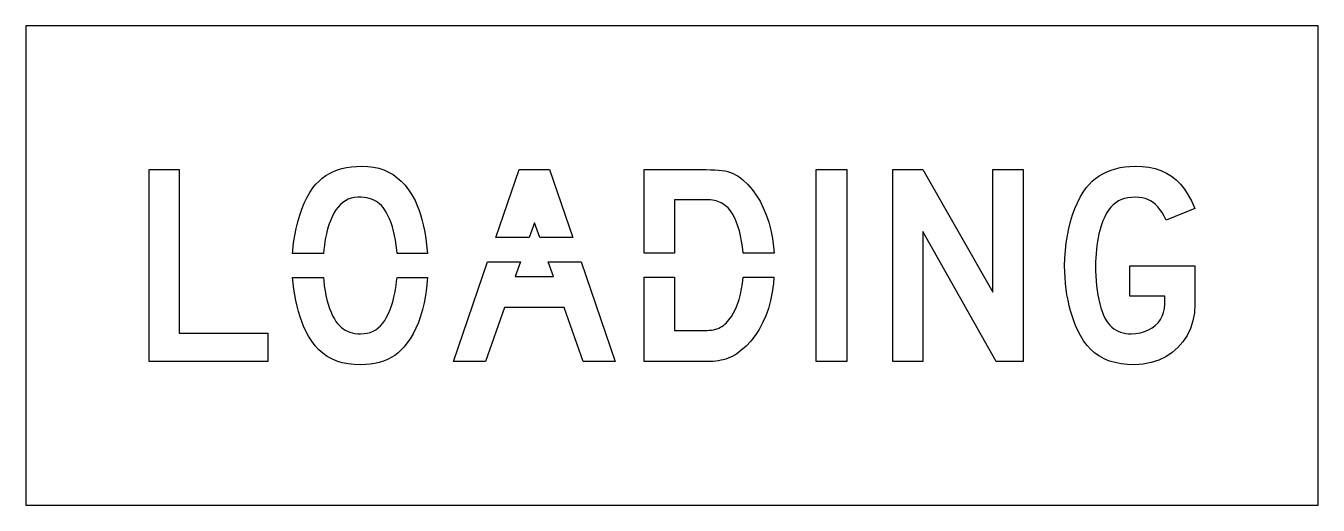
# Model space of a CAD drawing. Extents: x 0 to 27, y 0 to 10.
import ezdxf

# ---------------------------------------------------------------- set-up
doc = ezdxf.new("R2010")
doc.units = 0
doc.layers.add('CUT', color=7, linetype='Continuous')
doc.layers.add('OUTSIDE', color=1, linetype='Continuous')

msp = doc.modelspace()

# ---------------------------------------------------------------- linework, layer by layer
at = {"layer": 'CUT'}
for points in [[(7.6834, 5.7164), (7.6586, 5.806), (7.6306, 5.8912), (7.5994, 5.9712), (7.5654, 6.0464), (7.5282, 6.1156), (7.4958, 6.166), (7.4622, 6.2108), (7.4274, 6.2508), (7.3902, 6.2864), (7.3514, 6.3172), (7.3106, 6.344), (7.2674, 6.3664), (7.2214, 6.3852), (7.173, 6.4), (7.1214, 6.4116), (7.0666, 6.4196), (7.0086, 6.4244), (6.9338, 6.4244), (6.8634, 6.4176), (6.7974, 6.4032), (6.7354, 6.3816), (6.6774, 6.3524), (6.623, 6.3156), (6.5718, 6.2716), (6.5242, 6.2196), (6.4798, 6.16), (6.4382, 6.0924), (6.3994, 6.0168), (6.363, 5.9332), (6.3394, 5.8712), (6.3178, 5.8044), (6.2978, 5.7332), (6.2794, 5.6584), (6.2634, 5.5804), (6.249, 5.5), (6.237, 5.4176), (6.227, 5.3336), (6.2192, 5.251), (5.5727, 5.251), (5.577, 5.3164), (5.5938, 5.4724), (5.6166, 5.624), (5.6458, 5.7708), (5.6806, 5.9124), (5.721, 6.048), (5.767, 6.1772), (5.8178, 6.2996), (5.8734, 6.4148), (5.9338, 6.522), (5.9982, 6.6212), (6.0598, 6.6948), (6.125, 6.7616), (6.1938, 6.8216), (6.267, 6.8748), (6.3446, 6.9212), (6.4262, 6.9616), (6.513, 6.9952), (6.6042, 7.0224), (6.701, 7.0436), (6.8026, 7.0584), (6.9098, 7.0672), (7.023, 7.07), (7.1458, 7.0656), (7.263, 7.0512), (7.3738, 7.0276), (7.4786, 6.9936), (7.5782, 6.95), (7.6718, 6.8964), (7.7606, 6.8324), (7.8442, 6.7584), (7.923, 6.6736), (7.997, 6.578), (8.0662, 6.4716), (8.1318, 6.3544), (8.1722, 6.2636), (8.2098, 6.1668), (8.2442, 6.0648), (8.2754, 5.9576), (8.3034, 5.8464), (8.3282, 5.7316), (8.349, 5.6132), (8.3666, 5.4924), (8.3802, 5.3696), (8.3897, 5.251), (7.7567, 5.251), (7.751, 5.3204), (7.739, 5.4244), (7.7238, 5.5252), (7.7054, 5.6228)], [(24.261, 3.5412), (24.173, 3.4076), (24.0686, 3.2876), (23.949, 3.1832), (23.815, 3.0952), (23.6686, 3.0244), (23.5102, 2.9728), (23.3414, 2.9408), (23.1634, 2.93), (23.0174, 2.9344), (22.8818, 2.9488), (22.7558, 2.9728), (22.6386, 3.0068), (22.5302, 3.0508), (22.4298, 3.1052), (22.337, 3.1704), (22.2514, 3.246), (22.1726, 3.3324), (22.0994, 3.43), (22.0322, 3.5392), (21.9702, 3.6596), (21.9298, 3.7504), (21.8922, 3.846), (21.8574, 3.9468), (21.8262, 4.052), (21.7982, 4.1612), (21.7738, 4.2736), (21.7526, 4.3892), (21.7354, 4.5068), (21.7214, 4.6268), (21.7118, 4.748), (21.7058, 4.8704), (21.7034, 4.9928), (21.7074, 5.154), (21.7182, 5.3132), (21.7362, 5.4704), (21.7606, 5.624), (21.7914, 5.7732), (21.8282, 5.9176), (21.8702, 6.0556), (21.9178, 6.1864), (21.9702, 6.3096), (22.027, 6.4236), (22.0878, 6.5276), (22.1526, 6.6212), (22.2146, 6.692), (22.2802, 6.7568), (22.3502, 6.8156), (22.4246, 6.8684), (22.503, 6.9152), (22.5862, 6.956), (22.6734, 6.9908), (22.765, 7.0192), (22.8614, 7.0416), (22.9618, 7.0572), (23.0674, 7.0668), (23.1774, 7.07), (23.3266, 7.0648), (23.4658, 7.0484), (23.5954, 7.0208), (23.7162, 6.9812), (23.8286, 6.9296), (23.9334, 6.8648), (24.0306, 6.7872), (24.1214, 6.696), (24.2054, 6.5904), (24.2842, 6.4708), (24.3574, 6.336), (24.4262, 6.186), (23.823, 5.9472), (23.7806, 6.0304), (23.7382, 6.1044), (23.6942, 6.17), (23.6494, 6.2272), (23.6022, 6.276), (23.5526, 6.3176), (23.5002, 6.3516), (23.4446, 6.3788), (23.3846, 6.3992), (23.3206, 6.4136), (23.2518, 6.422), (23.1774, 6.4244), (23.099, 6.4216), (23.025, 6.4124), (22.9554, 6.3972), (22.8902, 6.3752), (22.829, 6.3464), (22.7722, 6.3104), (22.7186, 6.2672), (22.669, 6.2168), (22.6226, 6.158), (22.5798, 6.0916), (22.5402, 6.0168), (22.5034, 5.9332), (22.4798, 5.8712), (22.4582, 5.8044), (22.4382, 5.7332), (22.4198, 5.6584), (22.4038, 5.5804), (22.3894, 5.5), (22.3774, 5.4176), (22.3674, 5.3336), (22.3594, 5.2484), (22.3538, 5.1632), (22.3502, 5.0776), (22.349, 4.9928), (22.3506, 4.888), (22.355, 4.7832), (22.3622, 4.68), (22.3722, 4.578), (22.3846, 4.4788), (22.4002, 4.3824), (22.4182, 4.2896), (22.4386, 4.2008), (22.4618, 4.1168), (22.4874, 4.038), (22.5154, 3.9648), (22.5458, 3.8984), (22.5786, 3.8448), (22.6134, 3.7964), (22.651, 3.7532), (22.6906, 3.7148), (22.733, 3.6812), (22.7774, 3.6528), (22.8242, 3.6288), (22.873, 3.6092), (22.9246, 3.5944), (22.9786, 3.5836), (23.0346, 3.5776), (23.093, 3.5756), (23.1922, 3.5808), (23.2862, 3.596), (23.3746, 3.6208), (23.4558, 3.6544), (23.5302, 3.6968), (23.5966, 3.7472), (23.6546, 3.8056), (23.7034, 3.8708), (23.7422, 3.9424), (23.771, 4.0204), (23.7886, 4.104), (23.795, 4.1928), (23.795, 4.3616), (23.065, 4.3616), (23.065, 4.9928), (24.4262, 4.9928), (24.4262, 4.1928), (24.4154, 4.0148), (24.3834, 3.846), (24.3318, 3.6876)], [(5.0582, 3.5896), (5.0582, 3), (2.5738, 3), (2.5738, 7), (3.2054, 7), (3.2054, 3.5896)], [(10.9386, 7), (11.4267, 5.5808), (10.7385, 5.5808), (10.6298, 5.8912), (10.5173, 5.5808), (9.8191, 5.5808), (10.307, 7)], [(14.9334, 5.6188), (14.9074, 5.7244), (14.877, 5.8236), (14.843, 5.9156), (14.8054, 5.9996), (14.7642, 6.0756), (14.7198, 6.1424), (14.6722, 6.2), (14.6466, 6.224), (14.6198, 6.2464), (14.591, 6.2676), (14.5606, 6.2872), (14.5286, 6.3052), (14.495, 6.3212), (14.4602, 6.3348), (14.4238, 6.3464), (14.3858, 6.356), (14.347, 6.3628), (14.3066, 6.3668), (14.265, 6.3684), (13.5494, 6.3684), (13.5494, 5.258), (12.9178, 5.258), (12.9178, 7), (14.209, 7), (14.3058, 6.9992), (14.393, 6.996), (14.4718, 6.9908), (14.5434, 6.9828), (14.6086, 6.972), (14.6686, 6.958), (14.7246, 6.9404), (14.7778, 6.9188), (14.8286, 6.8936), (14.879, 6.8636), (14.9294, 6.8288), (14.981, 6.7896), (15.0822, 6.6928), (15.1762, 6.5852), (15.2618, 6.4676), (15.339, 6.34), (15.4082, 6.2024), (15.4686, 6.056), (15.5202, 5.9008), (15.563, 5.7372), (15.5966, 5.5656), (15.621, 5.3868), (15.6312, 5.258), (14.9851, 5.258), (14.9846, 5.266), (14.9722, 5.3888), (14.955, 5.5064)], [(16.5106, 3), (16.5106, 7), (17.1562, 7), (17.1562, 3)], [(18.1106, 3), (18.1106, 7), (18.7422, 7), (20.2018, 4.4456), (20.2018, 7), (20.8334, 7), (20.8334, 3), (20.2718, 3), (18.7422, 5.7088), (18.7422, 3)], [(10.3355, 5.0788), (10.223, 4.7684), (11.023, 4.7684), (10.9143, 5.0788), (11.5993, 5.0788), (12.3142, 3), (11.6406, 3), (11.2474, 4.1228), (9.9982, 4.1228), (9.6054, 3), (8.9318, 3), (9.6465, 5.0788)], [(8.2462, 3.9436), (8.2006, 3.8128), (8.1494, 3.6904), (8.093, 3.5764), (8.0306, 3.4724), (7.963, 3.3788), (7.905, 3.3052), (7.8426, 3.2384), (7.7762, 3.1784), (7.7058, 3.1252), (7.6314, 3.0788), (7.5526, 3.0384), (7.4698, 3.0048), (7.383, 2.9776), (7.2922, 2.9564), (7.197, 2.9416), (7.0978, 2.9328), (6.9946, 2.93), (6.8586, 2.9344), (6.731, 2.9488), (6.6118, 2.9724), (6.4998, 3.0064), (6.3954, 3.05), (6.2982, 3.1036), (6.2078, 3.1676), (6.1234, 3.2416), (6.0454, 3.3264), (5.973, 3.422), (5.9058, 3.5284), (5.8438, 3.6456), (5.803, 3.7336), (5.7646, 3.8292), (5.729, 3.9312), (5.6962, 4.0384), (5.6666, 4.1508), (5.6402, 4.2668), (5.6178, 4.3856), (5.5986, 4.5064), (5.5834, 4.6284), (5.5724, 4.749), (6.2185, 4.749), (6.2242, 4.6776), (6.2362, 4.5744), (6.2518, 4.4736), (6.2702, 4.3756), (6.2918, 4.2808), (6.317, 4.1904), (6.345, 4.1048), (6.3762, 4.0248), (6.4102, 3.9512), (6.4474, 3.8844), (6.4798, 3.834), (6.5142, 3.7884), (6.5506, 3.7472), (6.5894, 3.7104), (6.6302, 3.6784), (6.6738, 3.6508), (6.7198, 3.6276), (6.7686, 3.6088), (6.8206, 3.594), (6.8754, 3.5836), (6.9334, 3.5776), (6.9946, 3.5756), (7.0662, 3.5788), (7.133, 3.5884), (7.1958, 3.6052), (7.2546, 3.6284), (7.3098, 3.6588), (7.3614, 3.6964), (7.4098, 3.7412), (7.4554, 3.7936), (7.4982, 3.8536), (7.5382, 3.9216), (7.5762, 3.9972), (7.6122, 4.0808), (7.633, 4.1368), (7.653, 4.2), (7.6718, 4.2688), (7.6898, 4.342), (7.7062, 4.4196), (7.721, 4.5), (7.7342, 4.5824), (7.7454, 4.666), (7.7545, 4.749), (8.3897, 4.749), (8.3854, 4.6784), (8.3698, 4.5236), (8.3478, 4.3716), (8.3198, 4.224), (8.2858, 4.0808)], [(15.3938, 3.8012), (15.3202, 3.6648), (15.2378, 3.5384), (15.1466, 3.4228), (15.047, 3.318), (14.939, 3.2244), (14.899, 3.1908), (14.8574, 3.16), (14.8134, 3.1324), (14.7678, 3.1072), (14.7206, 3.0848), (14.6722, 3.0648), (14.6226, 3.0476), (14.5718, 3.0332), (14.5206, 3.0212), (14.4686, 3.0116), (14.4162, 3.0048), (14.3634, 3), (14.3522, 3), (14.339, 3), (14.3242, 3), (14.3082, 3), (14.291, 3), (14.2722, 3), (14.2522, 3), (14.2314, 3), (14.2094, 3), (14.1866, 3), (14.163, 3), (14.139, 3), (12.9178, 3), (12.9178, 4.756), (13.5494, 4.756), (13.5494, 3.6456), (14.181, 3.6456), (14.2318, 3.6464), (14.2794, 3.6492), (14.3242, 3.654), (14.3662, 3.6608), (14.4054, 3.6696), (14.4422, 3.6808), (14.4774, 3.694), (14.5106, 3.71), (14.5422, 3.7284), (14.5726, 3.7496), (14.6018, 3.7732), (14.6302, 3.8), (14.6874, 3.8636), (14.7398, 3.9352), (14.7878, 4.0144), (14.8306, 4.1004), (14.869, 4.1936), (14.9022, 4.2928), (14.9302, 4.3988), (14.9534, 4.51), (14.9714, 4.6268), (14.9846, 4.7488), (14.985, 4.756), (15.6309, 4.756), (15.6198, 4.6216), (15.5942, 4.4404), (15.5586, 4.2672), (15.513, 4.1028), (15.4582, 3.9472)]]:
    msp.add_lwpolyline(points, close=True, dxfattribs=at)
at = {"layer": 'OUTSIDE'}
msp.add_lwpolyline([(0, 0), (27, 0), (27, 10), (0, 10)], close=True, dxfattribs=at)

doc.saveas('drawing.dxf')
